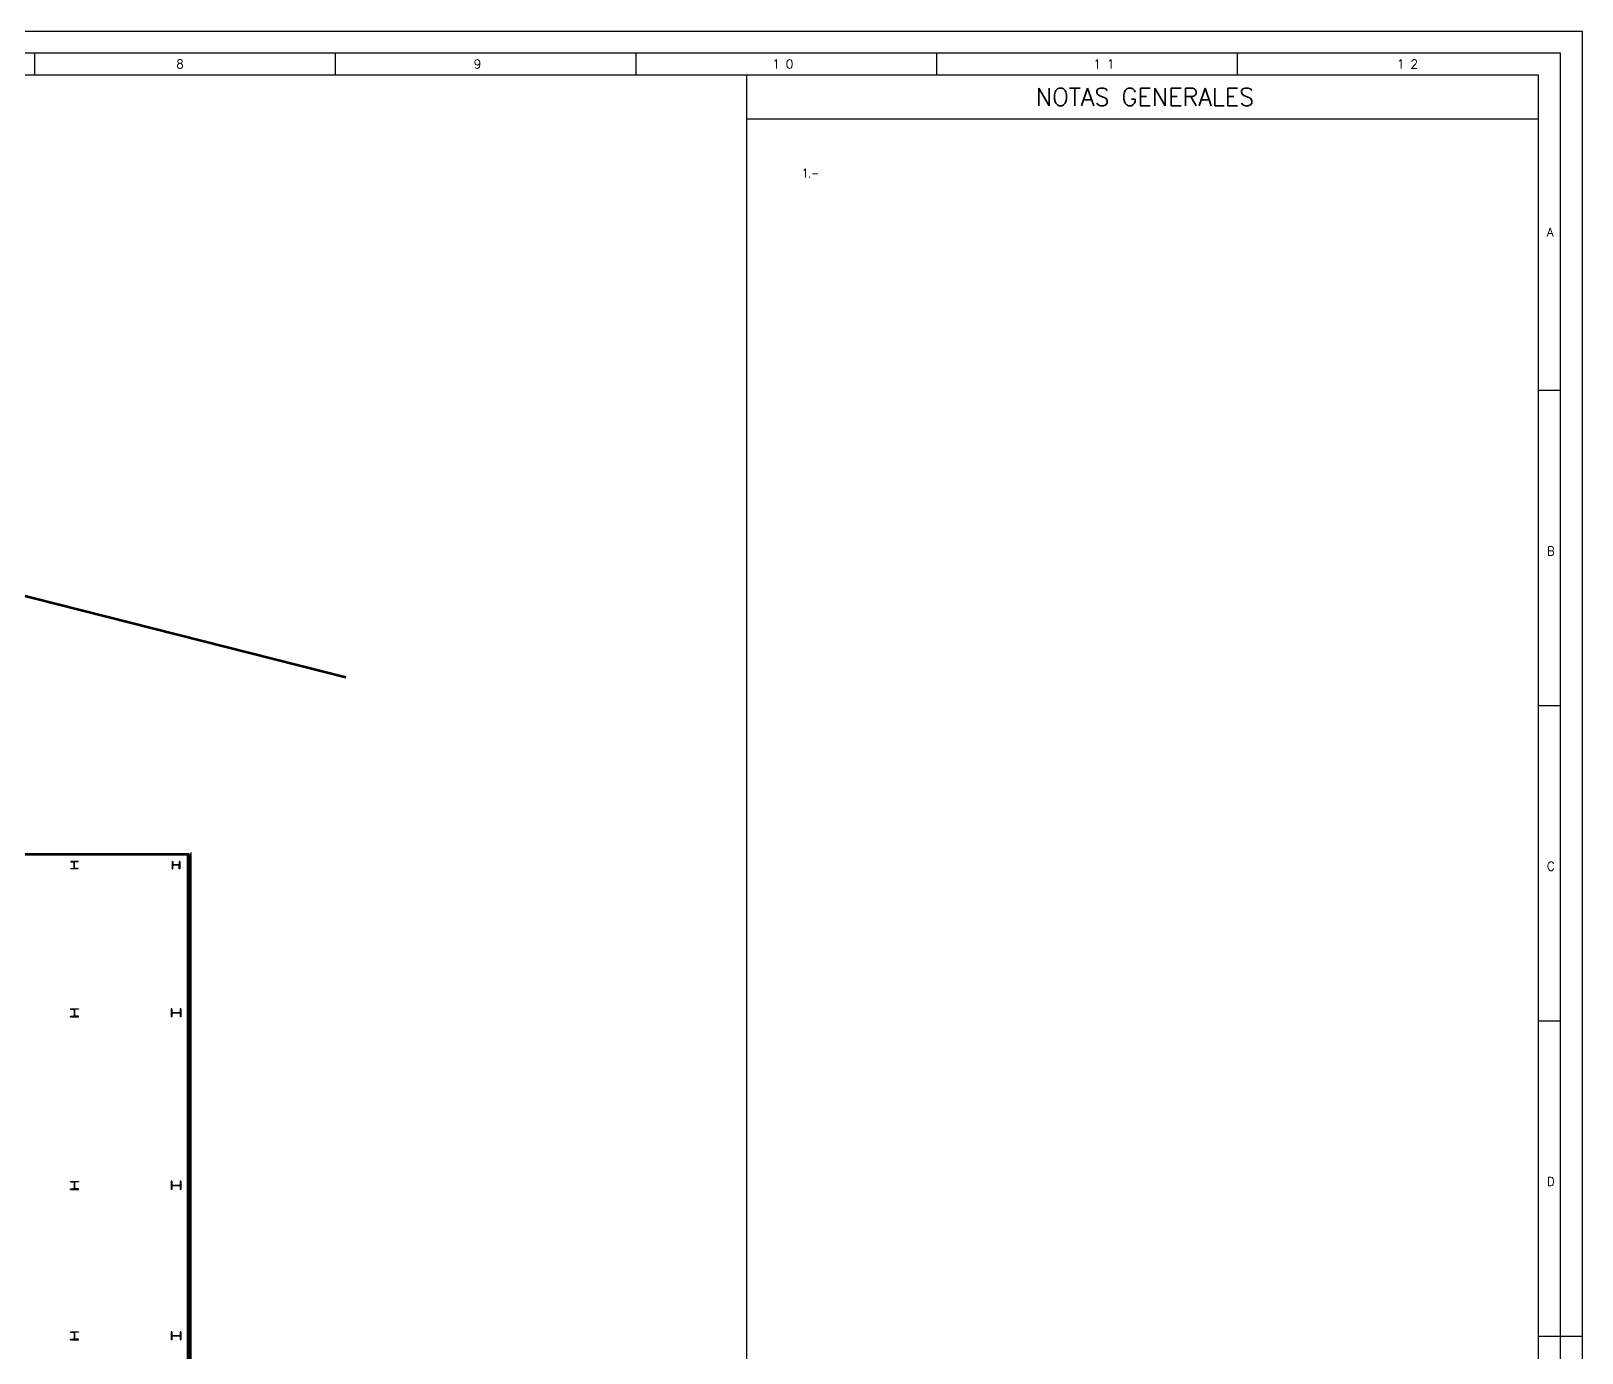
# Model space of a CAD drawing. Header units: millimetres. Extents: x 193743 to 194604, y 95927 to 96224.
# Drawn here: x 193986.8 to 194163, y 96073.4 to 96223.7 of the extents above; entities that cross this region are included whole.
import ezdxf
from ezdxf.enums import TextEntityAlignment as Align

# ---------------------------------------------------------------- set-up
doc = ezdxf.new("R2010")
doc.units = ezdxf.units.MM
for name, color, linetype in [('BASE-EDIFICO PROCESO PILARES', 252, 'Continuous'), ('BASE-VALLADO', 7, 'Continuous'), ('CAJETIN', 7, 'Continuous'), ('FORMATO', 7, 'Continuous'), ('TEX', 7, 'Continuous')]:
    doc.layers.add(name, color=color, linetype=linetype)
doc.styles.add('PY', font='ROMANS.shx')
doc.styles.add('PY1', font='ROMANS.shx', dxfattribs={"width": 0.8})

# ---------------------------------------------------------------- blocks, each defined once
blk = doc.blocks.new('HEB360')
for p, q in [((90.216, -149.64), (90.516, -149.64)), ((90.216, -149.64), (90.216, -149.662)), ((90.216, -149.662), (90.333, -149.662)), ((90.216, -149.977), (90.333, -149.977)), ((90.216, -149.977), (90.216, -150)), ((90.216, -150), (90.516, -150)), ((90.36, -149.95), (90.36, -149.689)), ((90.372, -149.95), (90.372, -149.689)), ((90.399, -149.662), (90.516, -149.662)), ((90.399, -149.977), (90.516, -149.977)), ((90.516, -149.64), (90.516, -149.662)), ((90.516, -149.977), (90.516, -150))]:
    blk.add_line(p, q)
for centre, start, end in [((90.333, -149.689), 0, 90), ((90.333, -149.95), 270, 0), ((90.399, -149.689), 90, 180), ((90.399, -149.95), 180, 270)]:
    blk.add_arc(centre, 0.027, start, end)
blk = doc.blocks.new('HEB280')
for p, q in [((0, 0.28), (0.28, 0.28)), ((0, 0.28), (0, 0.262)), ((0, 0.262), (0.111, 0.262)), ((0, 0), (0, 0.018)), ((0, 0.018), (0.111, 0.018)), ((0, 0), (0.28, 0)), ((0.135, 0.238), (0.135, 0.042)), ((0.145, 0.238), (0.145, 0.042)), ((0.28, 0.262), (0.169, 0.262)), ((0.28, 0.018), (0.169, 0.018)), ((0.28, 0.28), (0.28, 0.262)), ((0.28, 0), (0.28, 0.018))]:
    blk.add_line(p, q)
for centre, start, end in [((0.111, 0.238), 0.41893, 89.58107), ((0.111, 0.042), 270.41893, 359.58107), ((0.169, 0.238), 90.41893, 179.58107), ((0.169, 0.042), 180.41893, 269.58107)]:
    blk.add_arc(centre, 0.0242, start, end)
blk = doc.blocks.new('HEB300')
for p, q in [((0, 0.3), (0.3, 0.3)), ((0, 0.3), (0, 0.281)), ((0, 0.281), (0.1175, 0.281)), ((0, 0.019), (0.1175, 0.019)), ((0, 0), (0, 0.019)), ((0, 0), (0.3, 0)), ((0.1445, 0.254), (0.1445, 0.046)), ((0.1555, 0.254), (0.1555, 0.046)), ((0.3, 0.281), (0.1825, 0.281)), ((0.3, 0.019), (0.1825, 0.019)), ((0.3, 0.3), (0.3, 0.281)), ((0.3, 0), (0.3, 0.019))]:
    blk.add_line(p, q)
for centre, start, end in [((0.1175, 0.254), 0, 90), ((0.1175, 0.046), 270, 0), ((0.1825, 0.254), 90, 180), ((0.1825, 0.046), 180, 270)]:
    blk.add_arc(centre, 0.027, start, end)
blk = doc.blocks.new('MARCO-A1')
at = {"layer": 'FORMATO', "color": 5}
for p, q in [((488.92, 589), (488.92, 584)), ((557.33, 589), (557.33, 584)), ((625.75, 589), (625.75, 584)), ((694.17, 589), (694.17, 584)), ((762.58, 589), (762.58, 584)), ((831, 512.25), (836, 512.25)), ((831, 440.5), (836, 440.5)), ((831, 368.75), (836, 368.75)), ((831, 297), (836, 297))]:
    blk.add_line(p, q, dxfattribs=at)
at = {"layer": 'FORMATO', "color": 1, "linetype": 'Continuous'}
blk.add_line((836, 297), (841, 297), dxfattribs=at)
at = {"layer": 'FORMATO', "color": 1}
blk.add_lwpolyline([(0, 594), (841, 594), (841, 0), (0, 0)], close=True, dxfattribs=at)
at = {"layer": 'FORMATO', "color": 5}
blk.add_lwpolyline([(5, 589), (836, 589), (836, 5), (5, 5)], close=True, dxfattribs=at)
at = {"layer": 'FORMATO', "color": 8, "linetype": 'Continuous'}
blk.add_lwpolyline([(10, 584), (831, 584), (831, 10), (10, 10)], close=True, dxfattribs=at)
at = {"layer": 'FORMATO', "color": 1, "style": 'PY'}
for s, p in [('8', (521.17, 585.5)), ('9', (588.85, 585.5)), ('1 0', (656.77, 585.5)), ('1 1', (729.83, 585.5)), ('1 2', (798.88, 585.5)), ('A', (833, 547.25)), ('B', (833, 474.67)), ('C', (833, 402.92)), ('D', (833, 331.17))]:
    blk.add_text(s, height=2, dxfattribs=at).set_placement(p)

msp = doc.modelspace()

# ---------------------------------------------------------------- linework, layer by layer
at = {"color": 252}
for p, q in [((193965.36, 96130.22, 0), (194004.71, 96130.22, 0)), ((193965.51, 96130.07, 0), (194004.56, 96130.07, 0)), ((194004.56, 96024.65, 0), (194004.56, 96130.07, 0)), ((194004.71, 96024.65, 0), (194004.71, 96130.22, 0)), ((194004.81, 96024.75, -0.32), (194004.81, 96130.17, -0.32)), ((194004.96, 96024.75, -0.32), (194004.96, 96130.32, -0.32))]:
    msp.add_line(p, q, dxfattribs=at)
at = {"layer": 'BASE-VALLADO', "color": 252, "lineweight": 100, "elevation": 0, "flags": 128}
msp.add_lwpolyline([(194022.53, 96150.22), (193880.58, 96186.19)], dxfattribs=at)
at = {"layer": 'CAJETIN', "color": 8, "linetype": 'Continuous'}
msp.add_line((194068.11, 95932.03), (194068.11, 96218.69), dxfattribs=at)
at = {"layer": 'CAJETIN', "color": 8}
msp.add_line((194068.11, 96213.69), (194158.01, 96213.69), dxfattribs=at)

# ---------------------------------------------------------------- block references
at = {"xscale": 0.499409123998651, "yscale": 0.499409123998651, "zscale": 0.499409123998651}
msp.add_blockref('MARCO-A1', (193743, 95927.03), dxfattribs=at)
at = {"layer": 'BASE-EDIFICO PROCESO PILARES', "color": 252, "xscale": 3.05071382962129, "yscale": 3.05071382962129, "zscale": 3.05071382962129}
for name, p, rotation in [('HEB280', (193992.14, 96129.31, 0), 180), ('HEB280', (194002.82, 96129.31, 0), 270), ('HEB360', (194460.31, 96387.78, 0), 270), ('HEB360', (194460.31, 96368.17, 0), 270), ('HEB360', (194460.31, 96351.08, 0), 270)]:
    msp.add_blockref(name, p, dxfattribs=dict(at, rotation=rotation))
for p in [(193991.26, 96111.64, 0), (193991.26, 96092.03, 0), (193991.26, 96074.94, 0)]:
    msp.add_blockref('HEB300', p, dxfattribs=at)

# ---------------------------------------------------------------- texts
at = {"linetype": 'Continuous', "insert": (194074.39, 96208.03), "char_height": 0.999, "width": 79.7114, "attachment_point": 1, "style": 'PY1'}
msp.add_mtext('1.- ', dxfattribs=at)
at = {"layer": 'TEX', "color": 8, "style": 'PY'}
msp.add_text('NOTAS GENERALES', height=1.9976, dxfattribs=at).set_placement((194113.34, 96215.19), align=Align.CENTER)

doc.saveas('drawing.dxf')
